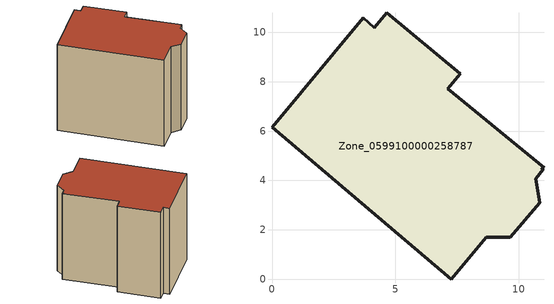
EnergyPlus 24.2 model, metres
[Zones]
Zone_0599100000258787
 floor ground (C_G): 10.91,4.51 10.99,4.44 10.68,4.06 10.84,3.09 9.66,1.7 8.68,1.69 7.26,0 0,6.16 3.7,10.58 4.14,10.18 4.64,10.79 7.62,8.32 7.12,7.71 11.02,4.52 z0
 wall outside (C_F): 7.62,8.32 4.64,10.79 4.14,10.18 3.7,10.58 0,6.16 7.26,0 8.68,1.69 9.66,1.7 10.84,3.09 10.68,4.06 10.99,4.44 10.91,4.51 11.02,4.52 7.12,7.71 7.62,8.32 z0:8.73
 roof outside (C_R): 11.02,4.52 7.12,7.71 7.62,8.32 4.64,10.79 4.14,10.18 3.7,10.58 0,6.16 7.26,0 8.68,1.69 9.66,1.7 10.84,3.09 10.68,4.06 10.99,4.44 10.91,4.51 z8.73
[BUILDING]
Pand.0599100000258787: North Axis=0; Terrain=City; Loads Convergence Tolerance Value=0.04; Temperature Convergence Tolerance Value=0.4; Solar Distribution=FullExterior; Maximum Number of Warmup Days=25; Minimum Number of Warmup Days=1
[Site:Location]
Rotterdam.The.Hague.AP_ZH_NLD Design_Conditions: Latitude=51.96; Longitude=4.45; Time Zone=1; Elevation=-4.5
[SITE:GROUNDTEMPERATURE:BUILDINGSURFACE]
18, 18, 18, 18, 18, 18, 18, 18, 18, 18, 18, 18
[MATERIAL] Thermal Absorptance=0.9; Solar Absorptance=0.7; Visible Absorptance=0.7
Name | Roughness | Thickness | Conductivity | Density | Specific Heat
G.TC.1946 | MediumSmooth | 0.15 | 1 | 540 | 1210
F.TC.1946 | Rough | 0.3 | 0.857143 | 1920 | 840
R.TC.1946 | MediumRough | 0.2 | 0.909091 | 1500 | 1000
[CONSTRUCTION]
C_G: G.TC.1946
C_F: F.TC.1946
C_R: R.TC.1946
[ZONE]
Zone_0599100000258787: Type=1; Multiplier=1; Ceiling Height=Autocalculate; Volume=Autocalculate; Floor Area=autocalculate; Part of Total Floor Area=Yes
[ZONEINFILTRATION:DESIGNFLOWRATE]
Infil_Zone_0599100000258787: Zone or ZoneList or Space or SpaceList=Zone_0599100000258787; Schedule=AlwaysOn; Design Flow Rate Calculation Method=Flow/Area; Flow Rate per Floor Area=0.003; Constant Term Coefficient=1; Temperature Term Coefficient=0; Velocity Term Coefficient=0; Velocity Squared Term Coefficient=0
[HVACTEMPLATE:ZONE:IDEALLOADSAIRSYSTEM]
Zone_0599100000258787: Maximum Heating Supply Air Temperature=50; Minimum Cooling Supply Air Temperature=13; Maximum Heating Supply Air Humidity Ratio=0.0156; Minimum Cooling Supply Air Humidity Ratio=0.0077; Heating Limit=NoLimit; Cooling Limit=NoLimit; Dehumidification Control Type=ConstantSensibleHeatRatio; Cooling Sensible Heat Ratio=0.7; Dehumidification Setpoint=60; Humidification Control Type=None; Humidification Setpoint=30; Outdoor Air Method=None; Outdoor Air Flow Rate per Person=0.00944; Outdoor Air Flow Rate per Zone Floor Area=0; Outdoor Air Flow Rate per Zone=0; Demand Controlled Ventilation Type=None; Outdoor Air Economizer Type=NoEconomizer; Heat Recovery Type=None; Sensible Heat Recovery Effectiveness=0.7; Latent Heat Recovery Effectiveness=0.65
[ZONECONTROL:THERMOSTAT]
ThermostatControl_Zone_0599100000258787: Zone or ZoneList=Zone_0599100000258787; Control Type Schedule=DualSetpointControlType; Control 1=Thermostat_Zone_0599100000258787; Temperature Difference Between Cutout And Setpoint=0
[THERMOSTATSETPOINT:DUALSETPOINT]
Thermostat_Zone_0599100000258787: Heating Setpoint Temperature Schedule=HeatingSetpoint_Zone_0599100000258787; Cooling Setpoint Temperature Schedule=CoolingSetpoint_Zone_0599100000258787
[SCHEDULE:COMPACT]
HeatingSetpoint_Zone_0599100000258787: Through: 12/31, For: AllDays, Until: 24:00, 21
CoolingSetpoint_Zone_0599100000258787: Through: 12/31, For: AllDays, Until: 24:00, 24
DualSetpointControlType: Through: 12/31, For: AllDays, Until: 24:00, 4
AlwaysOn: Through: 12/31, For: AllDays, Until: 24:00, 1
